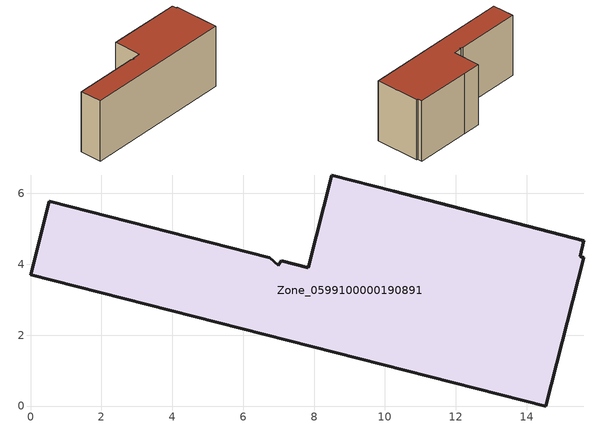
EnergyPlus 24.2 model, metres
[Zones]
Zone_0599100000190891
 floor ground (C_G): 15.52,4.23 15.62,4.19 14.54,0 0,3.71 0.53,5.78 6.75,4.18 6.99,3.98 7.08,4.09 7.83,3.9 8.5,6.52 10.27,6.05 15.61,4.66 z0
 wall outside (C_F): 6.75,4.18 0.53,5.78 0,3.71 14.54,0 15.62,4.19 15.52,4.23 15.61,4.66 10.27,6.05 8.5,6.52 7.83,3.9 7.08,4.09 6.99,3.98 6.75,4.18 z0:6.2
 roof outside (C_R): 15.62,4.19 15.52,4.23 15.61,4.66 10.27,6.05 8.5,6.52 7.83,3.9 7.08,4.09 6.99,3.98 6.75,4.18 0.53,5.78 0,3.71 14.54,0 z6.2
[BUILDING]
Pand.0599100000190891: North Axis=0; Terrain=City; Loads Convergence Tolerance Value=0.04; Temperature Convergence Tolerance Value=0.4; Solar Distribution=FullExterior; Maximum Number of Warmup Days=25; Minimum Number of Warmup Days=1
[Site:Location]
Rotterdam.The.Hague.AP_ZH_NLD Design_Conditions: Latitude=51.96; Longitude=4.45; Time Zone=1; Elevation=-4.5
[SITE:GROUNDTEMPERATURE:BUILDINGSURFACE]
18, 18, 18, 18, 18, 18, 18, 18, 18, 18, 18, 18
[MATERIAL] Thermal Absorptance=0.9; Solar Absorptance=0.7; Visible Absorptance=0.7
Name | Roughness | Thickness | Conductivity | Density | Specific Heat
G.TC.1946 | MediumSmooth | 0.15 | 1 | 540 | 1210
F.TC.1946 | Rough | 0.3 | 0.857143 | 1920 | 840
R.TC.1946 | MediumRough | 0.2 | 0.909091 | 1500 | 1000
[CONSTRUCTION]
C_G: G.TC.1946
C_F: F.TC.1946
C_R: R.TC.1946
[ZONE]
Zone_0599100000190891: Type=1; Multiplier=1; Ceiling Height=Autocalculate; Volume=Autocalculate; Floor Area=autocalculate; Part of Total Floor Area=Yes
[ZONEINFILTRATION:DESIGNFLOWRATE]
Infil_Zone_0599100000190891: Zone or ZoneList or Space or SpaceList=Zone_0599100000190891; Schedule=AlwaysOn; Design Flow Rate Calculation Method=Flow/Area; Flow Rate per Floor Area=0.003; Constant Term Coefficient=1; Temperature Term Coefficient=0; Velocity Term Coefficient=0; Velocity Squared Term Coefficient=0
[HVACTEMPLATE:ZONE:IDEALLOADSAIRSYSTEM]
Zone_0599100000190891: Maximum Heating Supply Air Temperature=50; Minimum Cooling Supply Air Temperature=13; Maximum Heating Supply Air Humidity Ratio=0.0156; Minimum Cooling Supply Air Humidity Ratio=0.0077; Heating Limit=NoLimit; Cooling Limit=NoLimit; Dehumidification Control Type=ConstantSensibleHeatRatio; Cooling Sensible Heat Ratio=0.7; Dehumidification Setpoint=60; Humidification Control Type=None; Humidification Setpoint=30; Outdoor Air Method=None; Outdoor Air Flow Rate per Person=0.00944; Outdoor Air Flow Rate per Zone Floor Area=0; Outdoor Air Flow Rate per Zone=0; Demand Controlled Ventilation Type=None; Outdoor Air Economizer Type=NoEconomizer; Heat Recovery Type=None; Sensible Heat Recovery Effectiveness=0.7; Latent Heat Recovery Effectiveness=0.65
[ZONECONTROL:THERMOSTAT]
ThermostatControl_Zone_0599100000190891: Zone or ZoneList=Zone_0599100000190891; Control Type Schedule=DualSetpointControlType; Control 1=Thermostat_Zone_0599100000190891; Temperature Difference Between Cutout And Setpoint=0
[THERMOSTATSETPOINT:DUALSETPOINT]
Thermostat_Zone_0599100000190891: Heating Setpoint Temperature Schedule=HeatingSetpoint_Zone_0599100000190891; Cooling Setpoint Temperature Schedule=CoolingSetpoint_Zone_0599100000190891
[SCHEDULE:COMPACT]
HeatingSetpoint_Zone_0599100000190891: Through: 12/31, For: AllDays, Until: 24:00, 21
CoolingSetpoint_Zone_0599100000190891: Through: 12/31, For: AllDays, Until: 24:00, 24
DualSetpointControlType: Through: 12/31, For: AllDays, Until: 24:00, 4
AlwaysOn: Through: 12/31, For: AllDays, Until: 24:00, 1
